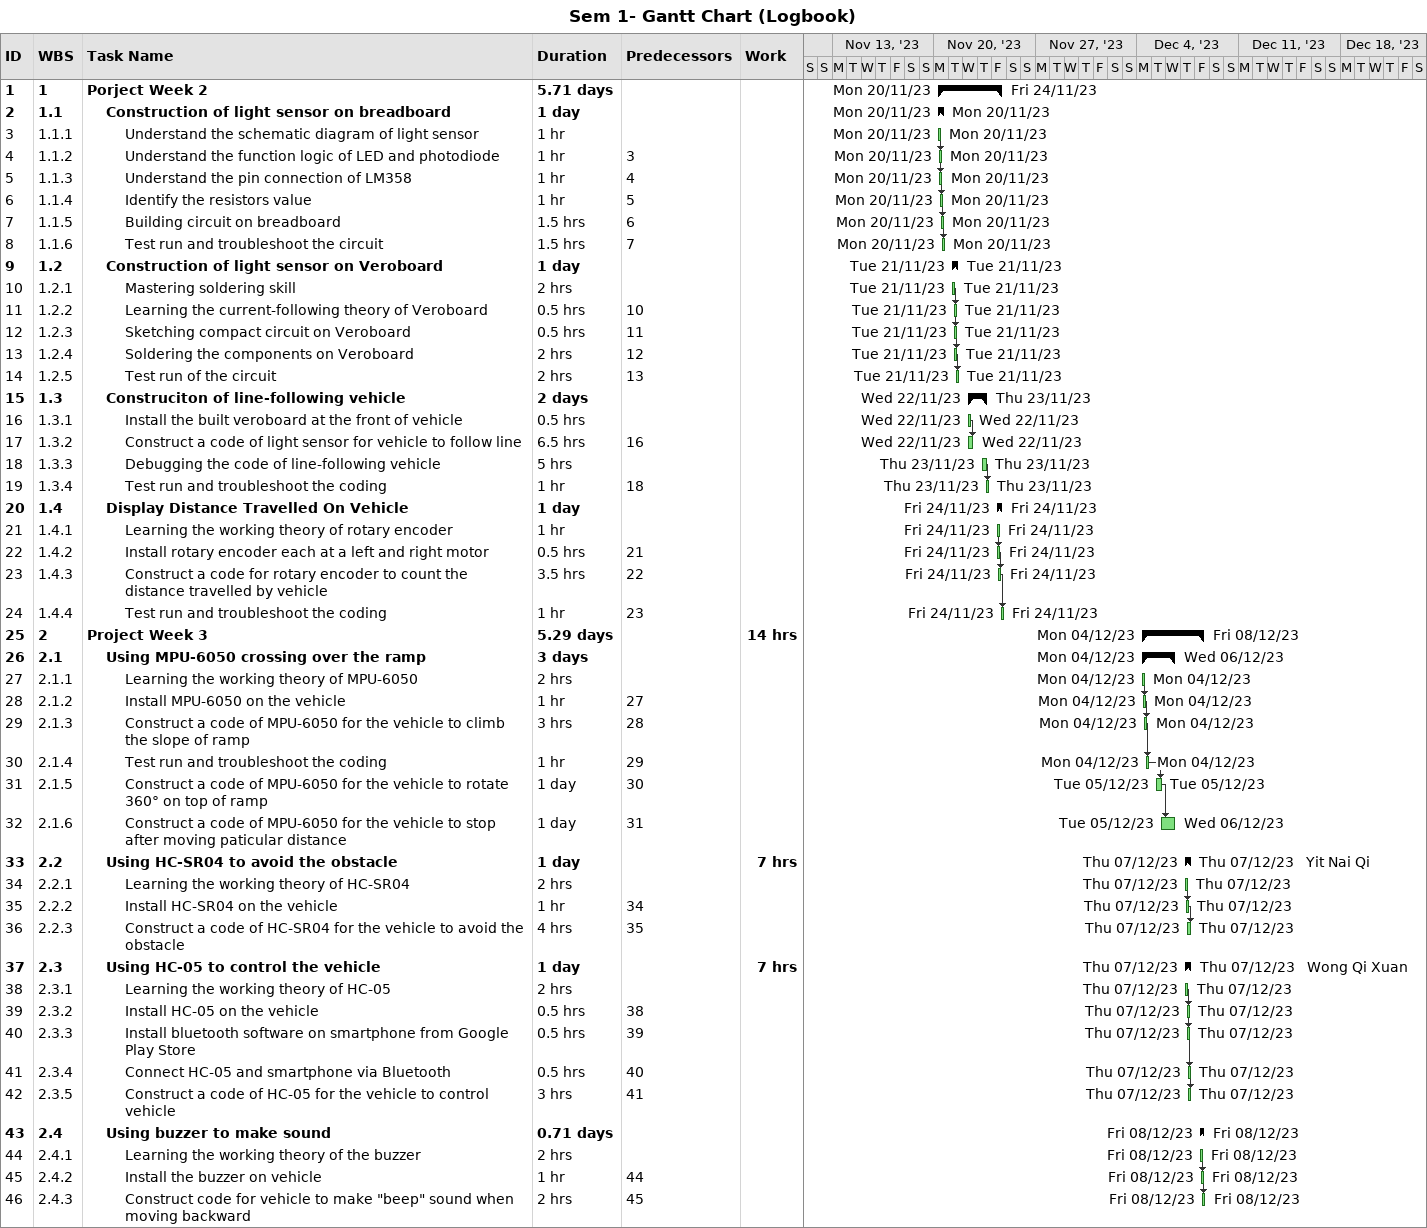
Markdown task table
Sem 1- Gantt Chart (Logbook)

| ID | WBS | Task | Duration | Start | Finish | Predecessors | Resources | Work (h) |
|---|---|---|---|---|---|---|---|---|
| 1 | 1 | **Porject Week 2** | 5.71d | 2023-11-20 | 2023-11-24 |  |  |  |
| 2 | 1.1 | **Construction of light sensor on breadboard** | 1d | 2023-11-20 | 2023-11-20 |  |  |  |
| 3 | 1.1.1 | Understand the schematic diagram of light sensor | 1h | 2023-11-20 | 2023-11-20 |  |  |  |
| 4 | 1.1.2 | Understand the function logic of LED and photodiode | 1h | 2023-11-20 | 2023-11-20 | 3 |  |  |
| 5 | 1.1.3 | Understand the pin connection of LM358 | 1h | 2023-11-20 | 2023-11-20 | 4 |  |  |
| 6 | 1.1.4 | Identify the resistors value | 1h | 2023-11-20 | 2023-11-20 | 5 |  |  |
| 7 | 1.1.5 | Building circuit on breadboard | 1.5h | 2023-11-20 | 2023-11-20 | 6 |  |  |
| 8 | 1.1.6 | Test run and troubleshoot the circuit | 1.5h | 2023-11-20 | 2023-11-20 | 7 |  |  |
| 9 | 1.2 | **Construction of light sensor on Veroboard** | 1d | 2023-11-21 | 2023-11-21 |  |  |  |
| 10 | 1.2.1 | Mastering soldering skill | 2h | 2023-11-21 | 2023-11-21 |  |  |  |
| 11 | 1.2.2 | Learning the current-following theory of Veroboard | 0.5h | 2023-11-21 | 2023-11-21 | 10 |  |  |
| 12 | 1.2.3 | Sketching compact circuit on Veroboard | 0.5h | 2023-11-21 | 2023-11-21 | 11 |  |  |
| 13 | 1.2.4 | Soldering the components on Veroboard | 2h | 2023-11-21 | 2023-11-21 | 12 |  |  |
| 14 | 1.2.5 | Test run of the circuit | 2h | 2023-11-21 | 2023-11-21 | 13 |  |  |
| 15 | 1.3 | **Construciton of line-following vehicle** | 2d | 2023-11-22 | 2023-11-23 |  |  |  |
| 16 | 1.3.1 | Install the built veroboard at the front of vehicle | 0.5h | 2023-11-22 | 2023-11-22 |  |  |  |
| 17 | 1.3.2 | Construct a code of light sensor for vehicle to follow line | 6.5h | 2023-11-22 | 2023-11-22 | 16 |  |  |
| 18 | 1.3.3 | Debugging the code of line-following vehicle | 5h | 2023-11-23 | 2023-11-23 |  |  |  |
| 19 | 1.3.4 | Test run and troubleshoot the coding | 1h | 2023-11-23 | 2023-11-23 | 18 |  |  |
| 20 | 1.4 | **Display Distance Travelled On Vehicle** | 1d | 2023-11-24 | 2023-11-24 |  |  |  |
| 21 | 1.4.1 | Learning the working theory of rotary encoder | 1h | 2023-11-24 | 2023-11-24 |  |  |  |
| 22 | 1.4.2 | Install rotary encoder each at a left and right motor | 0.5h | 2023-11-24 | 2023-11-24 | 21 |  |  |
| 23 | 1.4.3 | Construct a code for rotary encoder to count the distance travelled by vehicle | 3.5h | 2023-11-24 | 2023-11-24 | 22 |  |  |
| 24 | 1.4.4 | Test run and troubleshoot the coding | 1h | 2023-11-24 | 2023-11-24 | 23 |  |  |
| 25 | 2 | **Project Week 3** | 5.29d | 2023-12-04 | 2023-12-08 |  |  | 14 |
| 26 | 2.1 | **Using MPU-6050 crossing over the ramp** | 3d | 2023-12-04 | 2023-12-06 |  |  |  |
| 27 | 2.1.1 | Learning the working theory of MPU-6050 | 2h | 2023-12-04 | 2023-12-04 |  |  |  |
| 28 | 2.1.2 | Install MPU-6050 on the vehicle | 1h | 2023-12-04 | 2023-12-04 | 27 |  |  |
| 29 | 2.1.3 | Construct a code of MPU-6050 for the vehicle to climb the slope of ramp | 3h | 2023-12-04 | 2023-12-04 | 28 |  |  |
| 30 | 2.1.4 | Test run and troubleshoot the coding | 1h | 2023-12-04 | 2023-12-04 | 29 |  |  |
| 31 | 2.1.5 | Construct a code of MPU-6050 for the vehicle to rotate 360° on top of ramp | 1d | 2023-12-05 | 2023-12-05 | 30 |  |  |
| 32 | 2.1.6 | Construct a code of MPU-6050 for the vehicle to stop after moving paticular distance | 1d | 2023-12-05 | 2023-12-06 | 31 |  |  |
| 33 | 2.2 | **Using HC-SR04 to avoid the obstacle** | 1d | 2023-12-07 | 2023-12-07 |  | Yit Nai Qi | 7 |
| 34 | 2.2.1 | Learning the working theory of HC-SR04 | 2h | 2023-12-07 | 2023-12-07 |  |  |  |
| 35 | 2.2.2 | Install HC-SR04 on the vehicle | 1h | 2023-12-07 | 2023-12-07 | 34 |  |  |
| 36 | 2.2.3 | Construct a code of HC-SR04 for the vehicle to avoid the obstacle | 4h | 2023-12-07 | 2023-12-07 | 35 |  |  |
| 37 | 2.3 | **Using HC-05 to control the vehicle** | 1d | 2023-12-07 | 2023-12-07 |  | Wong Qi Xuan | 7 |
| 38 | 2.3.1 | Learning the working theory of HC-05 | 2h | 2023-12-07 | 2023-12-07 |  |  |  |
| 39 | 2.3.2 | Install HC-05 on the vehicle | 0.5h | 2023-12-07 | 2023-12-07 | 38 |  |  |
| 40 | 2.3.3 | Install bluetooth software on smartphone from Google Play Store | 0.5h | 2023-12-07 | 2023-12-07 | 39 |  |  |
| 41 | 2.3.4 | Connect HC-05 and smartphone via Bluetooth | 0.5h | 2023-12-07 | 2023-12-07 | 40 |  |  |
| 42 | 2.3.5 | Construct a code of HC-05 for the vehicle to control vehicle | 3h | 2023-12-07 | 2023-12-07 | 41 |  |  |
| 43 | 2.4 | **Using buzzer to make sound** | 0.71d | 2023-12-08 | 2023-12-08 |  |  |  |
| 44 | 2.4.1 | Learning the working theory of the buzzer | 2h | 2023-12-08 | 2023-12-08 |  |  |  |
| 45 | 2.4.2 | Install the buzzer on vehicle | 1h | 2023-12-08 | 2023-12-08 | 44 |  |  |
| 46 | 2.4.3 | Construct code for vehicle to make "beep" sound when moving backward | 2h | 2023-12-08 | 2023-12-08 | 45 |  |  |
